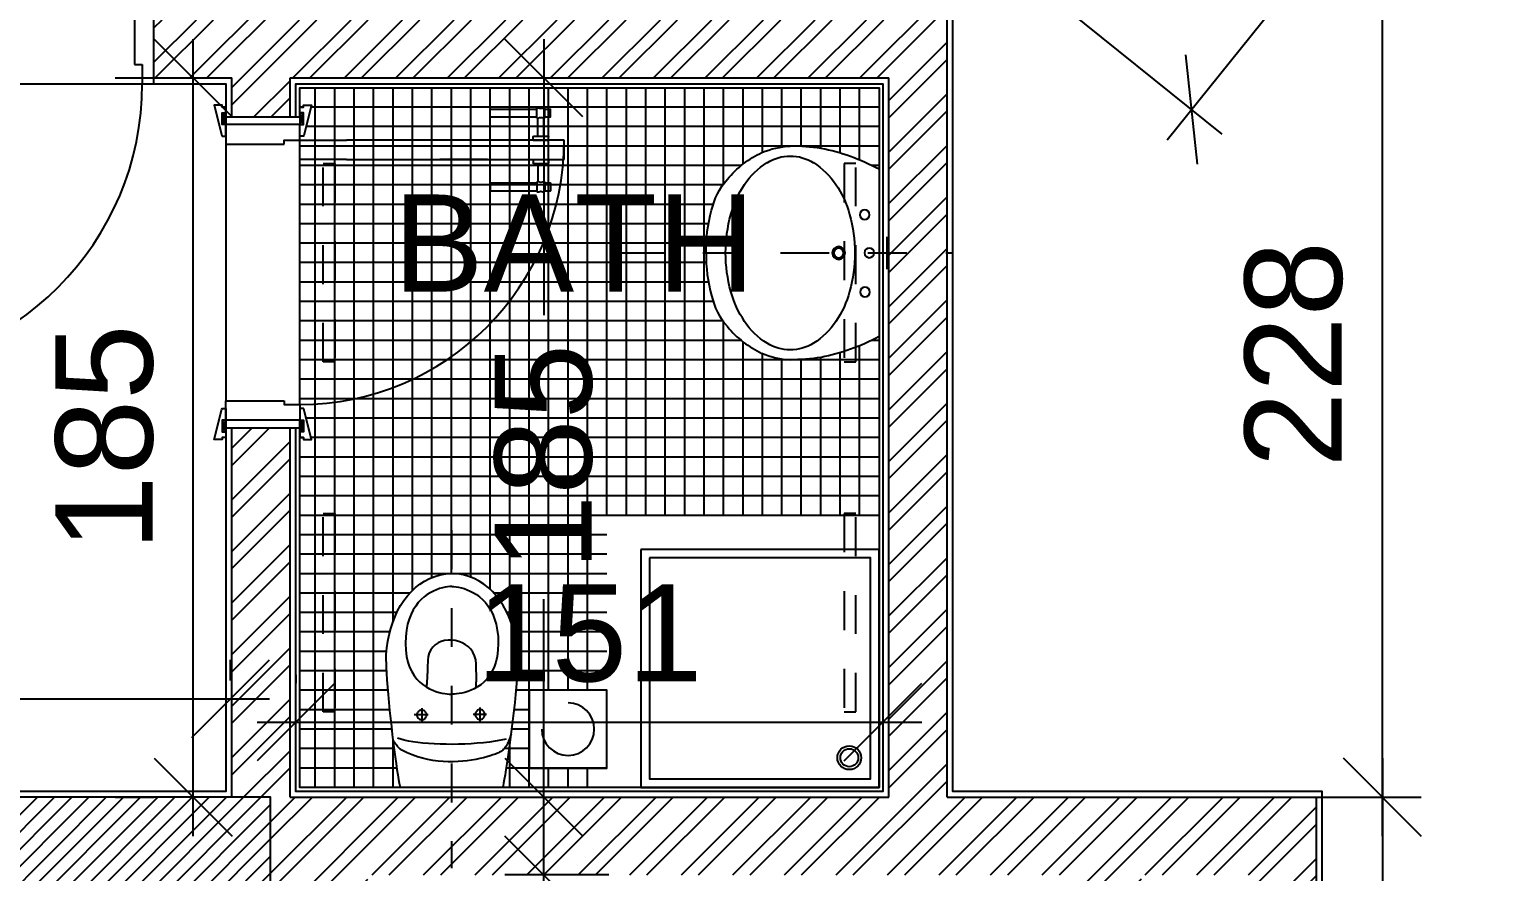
# Model space of a CAD drawing. Extents: x -1.8 to 45.6, y -22.6 to 61.5.
# Drawn here: x 29.598 to 33.379, y 31.549 to 33.715 of the extents above; entities that cross this region are included whole.
import ezdxf
from ezdxf.enums import TextEntityAlignment as Align

# ---------------------------------------------------------------- set-up
doc = ezdxf.new("R2010")
doc.units = 0
doc.header["$MEASUREMENT"] = 0
doc.header["$PDMODE"] = 35
doc.header["$PDSIZE"] = 0.3
for name, pattern in [('CENTER', [2, 1.25, -0.25, 0.25, -0.25]), ('DASHDOTX2', [50.8, 25.4, -12.7, 0, -12.7]), ('HIDDEN2', [0.1875, 0.125, -0.0625])]:
    doc.linetypes.add(name, pattern=pattern)
doc.layers.get('0').update_dxf_attribs({"linetype": 'CONTINUOUS'})
doc.layers.get('DEFPOINTS').update_dxf_attribs({"linetype": 'CONTINUOUS'})
for name, color, linetype in [('A-AXIS-SANITARY', 10, 'DASHDOTX2'), ('a-dim', 3, 'CONTINUOUS'), ('A-DOORS', 1, 'CONTINUOUS'), ('A-FLOR-FCL', 61, 'HIDDEN2'), ('A-FLOR-PFIX', 61, 'CONTINUOUS'), ('A-HATCH-CONC', 8, 'CONTINUOUS'), ('A-HATCH-WALL', 8, 'CONTINUOUS'), ('A-MECHANICAL', 8, 'CONTINUOUS'), ('A-NOMENCLATURE', 3, 'CONTINUOUS'), ('A-PLASTER', 8, 'CONTINUOUS'), ('A-PORTE', 1, 'CONTINUOUS'), ('A-PROJ-TIL-BATH', 8, 'CONTINUOUS'), ('A-SANIT', 95, 'CONTINUOUS'), ('A-SECT-TILE', 12, 'CONTINUOUS'), ('A-TILES', 137, 'CONTINUOUS'), ('A-WALL', 4, 'CONTINUOUS'), ('S-2ND-3RD-4-5-6TH$0$A-STR 2-3-4-5-6', 2, 'CONTINUOUS')]:
    doc.layers.add(name, color=color, linetype=linetype)
doc.styles.add('A100-STEXT', font='arial.ttf', dxfattribs={"height": 0.25})
doc.dimstyles.new('A100-DIM', dxfattribs={"dimtxt": 0.25, "dimasz": 0.2, "dimexe": 0.1, "dimexo": 0.3, "dimgap": 0.1, "dimtad": 1, "dimlfac": 100, "dimrnd": 0.5, "dimdsep": 46, "dimtxsty": 'A100-STEXT', "dimblk1": 'OBLIQUE', "dimblk2": 'OBLIQUE', "dimsah": 1, "dimcen": -0.05, "dimdle": 0.1, "dimclrd": 15, "dimclre": 15, "dimclrt": 256, "dimadec": 0, "dimazin": 0, "dimtfac": 0.28, "dimtix": 1, "dimtmove": 2, "dimatfit": 3, "dimldrblk": 'OBLIQUE', "dimfxl": 1, "dimtolj": 1, "dimarcsym": 0})

# ---------------------------------------------------------------- blocks, each defined once
blk = doc.blocks.new('A$C1B2B5C55')
at = {"layer": 'A-PROJ-TIL-BATH'}
for p, q in [((0, 0), (0, 1.8)), ((0.05, 0), (0.05, 1.8)), ((0.1, 0), (0.1, 1.8)), ((0.15, 0), (0.15, 1.8)), ((0.2, 0.427), (0.2, 1.8)), ((0.25, 0.5069), (0.25, 1.8)), ((0.3, 0.5401), (0.3, 1.8)), ((0.35, 0.5499), (0.35, 1.8)), ((0.4, 0.5411), (0.4, 1.8)), ((0.45, 0.5092), (0.45, 1.8)), ((0.5, 0.4331), (0.5, 1.8)), ((0.55, 0), (0.55, 1.8)), ((0.6, 0.25), (0.6, 1.8)), ((0.65, 0.25), (0.65, 1.8)), ((0.7, 0.25), (0.7, 1.8)), ((0.75, 0.7), (0.75, 1.8)), ((0.8, 0.7), (0.8, 1.8)), ((0.85, 0.7), (0.85, 1.8)), ((0.9, 0.7), (0.9, 1.8)), ((0.95, 0.7), (0.95, 1.8)), ((1, 0.7), (1, 1.8)), ((1.05, 1.55), (1.05, 1.8)), ((1.1, 1.6034), (1.1, 1.8)), ((1.15, 1.6337), (1.15, 1.8)), ((1.2, 1.6478), (1.2, 1.8)), ((1.25, 1.6491), (1.25, 1.8)), ((1.3, 1.6438), (1.3, 1.8)), ((1.35, 1.6317), (1.35, 1.8)), ((1.4, 1.6139), (1.4, 1.8)), ((-0.03, 1.75), (-0.04, 1.75)), ((1.45, 1.75), (-0.0113, 1.75)), ((1.45, 1.7), (-0.0238, 1.7)), ((1.45, 1.65), (-0.04, 1.65)), ((1.0957, 1.6), (-0.04, 1.6)), ((1.45, 1.6), (1.4309, 1.6)), ((1.05, 1.55), (-0.04, 1.55)), ((1.0233, 1.5), (-0.04, 1.5)), ((1.0113, 1.45), (-0.04, 1.45)), ((1.0055, 1.4), (-0.04, 1.4)), ((1.0055, 1.35), (-0.04, 1.35)), ((1.0113, 1.3), (-0.04, 1.3)), ((1.0233, 1.25), (-0.04, 1.25)), ((1.05, 1.2), (-0.04, 1.2)), ((1.05, 0.7), (1.05, 1.2)), ((1.0957, 1.15), (-0.04, 1.15)), ((1.1, 0.7), (1.1, 1.1466)), ((1.4, 0.7), (1.4, 1.1361)), ((1.45, 1.15), (1.4309, 1.15)), ((1.45, 1.1), (-0.04, 1.1)), ((1.15, 0.7), (1.15, 1.1163)), ((1.2, 0.7), (1.2, 1.1022)), ((1.25, 0.7), (1.25, 1.1009)), ((1.3, 0.7), (1.3, 1.1062)), ((1.35, 0.7), (1.35, 1.1183)), ((1.45, 1.05), (-0.04, 1.05)), ((1.45, 1), (-0.04, 1)), ((1.45, 0.95), (-0.0238, 0.95)), ((-0.03, 0.9), (-0.04, 0.9)), ((1.45, 0.9), (-0.0113, 0.9)), ((1.45, 0.85), (-0.04, 0.85)), ((1.45, 0.8), (-0.04, 0.8)), ((1.45, 0.75), (-0.04, 0.75)), ((1.45, 0.7), (-0.04, 0.7)), ((0.75, 0.65), (-0.04, 0.65)), ((0.75, 0.6), (-0.04, 0.6)), ((0.75, 0.55), (-0.04, 0.55)), ((0.2434, 0.5), (-0.04, 0.5)), ((0.75, 0.5), (0.459, 0.5)), ((0.2099, 0.45), (-0.04, 0.45)), ((0.75, 0.45), (0.4925, 0.45)), ((0.1916, 0.4), (-0.04, 0.4)), ((0.75, 0.4), (0.5109, 0.4)), ((0.1831, 0.35), (-0.04, 0.35)), ((0.75, 0.35), (0.5193, 0.35)), ((0.183, 0.3), (-0.04, 0.3)), ((0.75, 0.3), (0.5194, 0.3)), ((0.1863, 0.25), (-0.04, 0.25)), ((0.75, 0.25), (0.5159, 0.25)), ((0.1909, 0.2), (-0.04, 0.2)), ((0.55, 0.2), (0.5109, 0.2)), ((0.1963, 0.15), (-0.04, 0.15)), ((0.2, 0), (0.2, 0.1197)), ((0.5, 0), (0.5, 0.1269)), ((0.55, 0.15), (0.505, 0.15)), ((0.2025, 0.1), (-0.04, 0.1)), ((0.55, 0.1), (0.486, 0.1)), ((0.2094, 0.05), (-0.04, 0.05)), ((0.75, 0.05), (0.491, 0.05)), ((0.6, 0), (0.6, 0.05)), ((0.65, 0), (0.65, 0.05)), ((0.7, 0), (0.7, 0.05))]:
    blk.add_line(p, q, dxfattribs=at)
blk = doc.blocks.new('P80E19D')
at = {"layer": 'A-PORTE'}
for p, q in [((0, -0.19), (0, 0)), ((0, 0), (0.05, 0)), ((0.05, 0), (0.05, -0.14)), ((0.75, 0), (0.75, -0.14)), ((0.8, 0), (0.75, 0)), ((0.8, -0.19), (0.8, 0)), ((0.05, -0.14), (0.03, -0.14)), ((0.03, -0.14), (0.03, -0.19)), ((0.75, -0.14), (0.77, -0.14)), ((0.77, -0.14), (0.77, -0.19)), ((0.03, -0.19), (0, -0.19)), ((0.06, -0.19), (0.02, -0.19)), ((0.03, -0.19), (0.03, -0.93)), ((0.06, -0.93), (0.06, -0.19)), ((0.77, -0.19), (0.8, -0.19))]:
    blk.add_line(p, q, dxfattribs=at)
blk.add_arc((0.03, -0.19), 0.74, 270, 0, dxfattribs=at)
blk = doc.blocks.new('A$C45807027')
at = {"layer": 'A-DOORS'}
for p, q in [((0, 0.009), (-0.009, -0.019)), ((-0.009, 0.009), (0, -0.019)), ((0.19, 0.009), (0.199, -0.019)), ((0.199, 0.009), (0.19, -0.019)), ((0.68, 0.0005), (0.68, 0.0195)), ((0.6805, 0.02), (0.8, 0.02)), ((0.8, -0.003), (0.8, 0.023)), ((0.8, 0.023), (0.805, 0.023)), ((0.815, 0.023), (0.82, 0.023)), ((0.82, -0.003), (0.82, 0.023)), ((0.82, 0.02), (0.8345, 0.02)), ((0.835, 0.0005), (0.835, 0.0195)), ((0.6805, 0), (0.8, 0)), ((0.8, -0.003), (0.8025, -0.003)), ((0.8025, -0.05), (0.8025, -0.003)), ((0.8175, -0.05), (0.8175, -0.003)), ((0.8175, -0.003), (0.82, -0.003)), ((0.82, 0), (0.8345, 0)), ((0.19, -0.11), (0.19, -0.06)), ((0.19, -0.06), (0.31, -0.06)), ((0.75, -0.06), (0.31, -0.06)), ((0.673, -0.06), (0.55, -0.06)), ((0.87, -0.06), (0.75, -0.06)), ((0.79, -0.06), (0.79, -0.052)), ((0.79, -0.06), (0.83, -0.06)), ((0.792, -0.05), (0.828, -0.05)), ((0.83, -0.06), (0.83, -0.052)), ((0.87, -0.11), (0.87, -0.06)), ((0.31, -0.11), (0.19, -0.11)), ((0.31, -0.11), (0.75, -0.11)), ((0.673, -0.11), (0.55, -0.11)), ((0.75, -0.11), (0.87, -0.11)), ((0.79, -0.11), (0.79, -0.118)), ((0.79, -0.11), (0.83, -0.11)), ((0.83, -0.11), (0.83, -0.118)), ((0.792, -0.12), (0.828, -0.12)), ((0.8025, -0.12), (0.8025, -0.167)), ((0.8175, -0.12), (0.8175, -0.167)), ((0.68, -0.1705), (0.68, -0.1895)), ((0.6805, -0.17), (0.8, -0.17)), ((0.8, -0.167), (0.8, -0.193)), ((0.8, -0.167), (0.8025, -0.167)), ((0.8175, -0.167), (0.82, -0.167)), ((0.82, -0.167), (0.82, -0.193)), ((0.82, -0.17), (0.8345, -0.17)), ((0.835, -0.1705), (0.835, -0.1895)), ((0.6805, -0.19), (0.8, -0.19)), ((0.8, -0.193), (0.805, -0.193)), ((0.815, -0.193), (0.82, -0.193)), ((0.82, -0.19), (0.8345, -0.19)), ((0, -0.809), (-0.009, -0.781)), ((-0.009, -0.809), (0, -0.781)), ((0.19, -0.809), (0.199, -0.781)), ((0.199, -0.809), (0.19, -0.781))]:
    blk.add_line(p, q, dxfattribs=at)
at = {"layer": 'A-DOORS', "color": 8}
for p, q in [((0, -0.07), (0, -0.73)), ((0.19, -0.74), (0.19, -0.06))]:
    blk.add_line(p, q, dxfattribs=at)
at = {"layer": 'A-DOORS'}
for points in [[(0, 0.01), (0, 0.025), (-0.01, 0.025), (-0.01, 0.03), (-0.03, 0.03), (-0.0104, -0.0482, 0.381769), (-0.0084, -0.05), (0, -0.05), (0, -0.02), (-0.01, -0.02), (-0.01, 0.01), (0, 0.01)], [(0.19, 0.01), (0.19, 0.025), (0.2, 0.025), (0.2, 0.03), (0.22, 0.03), (0.2004, -0.0482, -0.381769), (0.1984, -0.05), (0.19, -0.05), (0.19, -0.02), (0.2, -0.02), (0.2, 0.01), (0.19, 0.01)], [(0, -0.81), (0, -0.825), (-0.01, -0.825), (-0.01, -0.83), (-0.03, -0.83), (-0.0104, -0.7518, -0.381769), (-0.0084, -0.75), (0, -0.75), (0, -0.78), (-0.01, -0.78), (-0.01, -0.81), (0, -0.81)], [(0.19, -0.81), (0.19, -0.825), (0.2, -0.825), (0.2, -0.83), (0.22, -0.83), (0.2004, -0.7518, 0.381769), (0.1984, -0.75), (0.19, -0.75), (0.19, -0.78), (0.2, -0.78), (0.2, -0.81), (0.19, -0.81)]]:
    blk.add_lwpolyline(points, format="xyb", dxfattribs=at)
for points in [[(0, 0.009), (0, -0.019), (-0.009, -0.019), (-0.009, 0.009)], [(0.19, 0.009), (0.19, -0.019), (0.199, -0.019), (0.199, 0.009)], [(0, -0.809), (0, -0.781), (-0.009, -0.781), (-0.009, -0.809)], [(0.19, -0.809), (0.19, -0.781), (0.199, -0.781), (0.199, -0.809)]]:
    blk.add_lwpolyline(points, close=True, dxfattribs=at)
for points in [[(0, 0), (0.19, 0), (0.19, -0.02), (0, -0.02), (0, 0)], [(0.19, -0.02), (0, -0.02), (0, -0.07), (0.15, -0.07)], [(0.15, -0.07), (0.15, -0.06), (0.19, -0.06), (0.19, -0.02)], [(0.19, -0.78), (0, -0.78), (0, -0.73), (0.15, -0.73)], [(0.15, -0.73), (0.15, -0.74), (0.19, -0.74), (0.19, -0.78)], [(0, -0.8), (0.19, -0.8), (0.19, -0.78), (0, -0.78), (0, -0.8)]]:
    blk.add_lwpolyline(points, dxfattribs=at)
blk.add_arc((0.1897, -0.0597), 0.6803, 270.0254, 359.9746, dxfattribs=at)
at = {"layer": 'A-DOORS', "extrusion": (0, 0, -1)}
for centre, major_axis, start_param, end_param in [((0.6805, 0.0195), (-0.000354, 0.000354), 5.497787, 7.068583), ((0.6805, 0.0005), (0.000354, 0.000354), 2.356194, 3.926991), ((0.81, 0.0306), (-0.00642, 0.00642), 3.344077, 4.509904), ((0.8345, 0.0195), (0.000354, 0.000354), -0.785398, 0.785398), ((0.8345, 0.0005), (-0.000354, 0.000354), 2.356194, 3.926991), ((0.81, -0.021), (-0.0138, 0.0138), 0.390607, 1.180189), ((0.792, -0.052), (-0.00141, 0.00141), 5.497787, 7.068583), ((0.828, -0.052), (0.00141, 0.00141), -0.785398, 0.785398), ((0.792, -0.118), (-0.00141, 0.00141), 3.926991, 5.497787), ((0.828, -0.118), (-0.00141, 0.00141), 2.356194, 3.926991), ((0.6805, -0.1705), (-0.000354, 0.000354), 5.497787, 7.068583), ((0.81, -0.149), (-0.0138, 0.0138), 3.5322, 4.321782), ((0.8345, -0.1705), (0.000354, 0.000354), -0.785398, 0.785398), ((0.6805, -0.1895), (0.000354, 0.000354), 2.356194, 3.926991), ((0.81, -0.2006), (-0.00642, 0.00642), 0.202485, 1.368312), ((0.8345, -0.1895), (0.000354, 0.000354), 0.785398, 2.356194)]:
    blk.add_ellipse(centre, major_axis=major_axis, ratio=1, start_param=start_param, end_param=end_param, dxfattribs=at)
blk = doc.blocks.new('BAC')
at = {"layer": 'A-SANIT'}
for points in [[(-0.7, -0.7), (0, -0.7), (0, 0), (-0.7, 0)], [(-0.675, -0.675), (-0.025, -0.675), (-0.025, -0.025), (-0.675, -0.025)]]:
    blk.add_lwpolyline(points, close=True, dxfattribs=at)
for radius in [0.035, 0.0263]:
    blk.add_circle((-0.0875, -0.0875), radius, dxfattribs=at)
blk = doc.blocks.new('A$C53822070')
for p, q in [((0, -0.0208), (0, 0.0623)), ((-0.2151, 0), (0.2151, 0)), ((0.0415, 0.0208), (-0.0415, 0.0208))]:
    blk.add_line(p, q)
for centre, major_axis, ratio, start_param, end_param in [((0.0235, -0.1413), (0.1682, 0.344), 0.723099, 1.513078, 1.932546), ((-0.05, -0.2181), (0.0143, 0.3454), 0.649977, 1.397156, 1.627734), ((0.1411, -0.2285), (0.0236, 0.1689), 0.782, 4.379189, 4.821349), ((0.0117, -0.2055), (0.2677, 0.0211), 0.927449, -0.919698, -0.479256), ((0.0331, -0.1533), (-0.0987, 0.271), 0.7883, 3.04069, 3.436057), ((0.005, -0.0517), (0.2781, 0.2781), 1, 3.914278, 4.196419)]:
    blk.add_ellipse(centre, major_axis=major_axis, ratio=ratio, start_param=start_param, end_param=end_param)
at = {"extrusion": (0, 0, -1)}
for centre, major_axis, ratio, start_param, end_param in [((-0.0235, -0.1413), (-0.1682, 0.344), 0.723099, 1.513078, 1.932546), ((-0.0984, -0.0369), (-0.00881, 0.00881), 1, 5.497787, 11.780972), ((-0.0002, -0.0251), (0.00881, 0.00881), 1, 3.926991, 10.210176), ((0.1005, -0.0364), (-0.00881, 0.00881), 1, 5.497787, 11.780972), ((0, -0.4349), (-0.2634, 0.2634), 1, 0.51597, 0.785398), ((0, -0.4349), (0.2634, 0.2634), 1, -0.785398, -0.51597), ((-0.0709, -0.269), (0.1343, 0.1343), 1, 4.48294, 4.909784), ((-0.0281, -0.3332), (0.1889, 0.1889), 1, -1.373401, -1.054826), ((0, -0.1038), (0.0117, 0.0117), 1, 3.926991, 10.210176), ((0, -0.1038), (-0.00881, 0.00881), 1, 5.497787, 11.780972), ((0.0281, -0.3332), (-0.1889, 0.1889), 1, 1.054826, 1.373401), ((0.0709, -0.269), (-0.1343, 0.1343), 1, 1.373401, 1.800245), ((0.05, -0.2181), (-0.0143, 0.3454), 0.649977, 1.397156, 1.627734), ((-0.1361, -0.2285), (0.08, 0.08), 1, 3.926991, 4.48294), ((0.1361, -0.2285), (-0.08, 0.08), 1, 1.800245, 2.356194), ((-0.1411, -0.2285), (-0.0236, 0.1689), 0.782, 4.379189, 4.821349), ((-0.1361, -0.2285), (0.08, 0.08), 1, 3.371042, 3.926991), ((0.1361, -0.2285), (0.08, 0.08), 1, 0.785398, 1.341347), ((-0.0117, -0.2055), (-0.2677, 0.0211), 0.927449, -0.919698, -0.479256), ((-0.0709, -0.188), (0.1343, 0.1343), 1, 2.944197, 3.371042), ((0.0709, -0.188), (0.1343, 0.1343), 1, 1.341347, 1.768192), ((-0.0281, -0.1237), (-0.1889, 0.1889), 1, 4.196419, 4.514993), ((0.0281, -0.1237), (0.1889, 0.1889), 1, 1.768192, 2.086766), ((-0.0331, -0.1533), (0.0987, 0.271), 0.7883, 3.04069, 3.436057), ((0, -0.0221), (-0.2634, 0.2634), 1, 3.926991, 4.196419), ((0, -0.0221), (-0.2634, 0.2634), 1, 3.657563, 3.926991), ((-0.005, -0.0517), (-0.2781, 0.2781), 1, 3.914278, 4.196419)]:
    blk.add_ellipse(centre, major_axis=major_axis, ratio=ratio, start_param=start_param, end_param=end_param, dxfattribs=at)
at = {"layer": 'A-AXIS-SANITARY', "linetype": 'CENTER', "ltscale": 0.1}
blk.add_line((0, -0.6786), (0, 0.1908), dxfattribs=at)
blk = doc.blocks.new('A$C7FB65830')
at = {"color": 0}
for p, q in [((-355.8, 38.7), (-371.6, 35.5)), ((-339.7, 41), (-355.8, 38.7)), ((-323.3, 42.4), (-339.7, 41)), ((-306.8, 42.9), (-323.3, 42.4)), ((-305.8, 42.4), (-292.6, 42.1)), ((-292.6, 42.1), (-277.8, 41.5)), ((-277.8, 41.5), (-261.5, 40.5)), ((-261.5, 40.5), (-244, 39.2)), ((-244, 39.2), (-225.6, 37.5)), ((-225.6, 37.5), (-206.4, 35.6)), ((-443.2, 7.2), (-455.5, -0.9)), ((-430.1, 14.4), (-443.2, 7.2)), ((-416.3, 20.9), (-430.1, 14.4)), ((-401.9, 26.6), (-416.3, 20.9)), ((-387, 31.5), (-401.9, 26.6)), ((-371.6, 35.5), (-387, 31.5)), ((-206.4, 35.6), (-186.8, 33.5)), ((-186.8, 33.5), (-167, 31.3)), ((-167, 31.3), (-147.2, 28.9)), ((-147.2, 28.9), (-127.6, 26.4)), ((-128.9, 27), (-124.9, 25.6)), ((-127.6, 26.4), (-108.5, 23.9)), ((-124.9, 25.6), (-121.2, 24.2)), ((-121.2, 24.2), (-117.7, 22.9)), ((-117.7, 22.9), (-114.3, 21.7)), ((-116.6, 14.7), (-113.9, 1.7)), ((-114.3, 21.7), (-111.2, 20.4)), ((-113.9, 1.7), (-111.5, -12.1)), ((-111.2, 20.4), (-108.3, 19.2)), ((-108.5, 23.9), (-90.2, 21.4)), ((-108.3, 19.2), (-105.5, 18)), ((-105.5, 18), (-102.8, 16.7)), ((-102.8, 16.7), (-100.3, 15.3)), ((-100.3, 15.3), (-98, 13.8)), ((-98, 13.8), (-95.8, 12.2)), ((-95.8, 12.2), (-93.7, 10.5)), ((-93.7, 10.5), (-91.7, 8.5)), ((-91.7, 8.5), (-89.8, 6.4)), ((-90.2, 21.4), (-72.8, 18.9)), ((-89.8, 6.4), (-88, 4.1)), ((-88, 4.1), (-86.2, 1.5)), ((-86.2, 1.5), (-84.5, -1.4)), ((-72.8, 18.9), (-56.6, 16.5)), ((-56.6, 16.5), (-41.9, 14.2)), ((-41.9, 14.2), (-28.9, 12)), ((-28.9, 12), (-17.8, 10.1)), ((-17.8, 10.1), (-8.8, 8.4)), ((-8.8, 8.4), (-2.3, 7)), ((-2.3, 7), (1.5, 5.9)), ((1.9, 5.9), (1.9, -244.6)), ((-487.3, -29.3), (-495.9, -40.1)), ((-477.7, -19.1), (-487.3, -29.3)), ((-467, -9.6), (-477.7, -19.1)), ((-455.5, -0.9), (-467, -9.6)), ((-450.6, -36.1), (-442.2, -29.6)), ((-442.2, -29.6), (-432.7, -23.6)), ((-432.7, -23.6), (-422.2, -18.3)), ((-422.2, -18.3), (-410.4, -13.6)), ((-410.4, -13.6), (-397.5, -9.9)), ((-397.5, -9.9), (-383.3, -7.1)), ((-383.3, -7.1), (-367.7, -5.3)), ((-367.7, -5.3), (-350.8, -4.7)), ((-350.8, -4.7), (-334, -5.4)), ((-334, -5.4), (-318.7, -7.4)), ((-318.7, -7.4), (-305, -10.6)), ((-305, -10.6), (-292.7, -14.9)), ((-292.7, -14.9), (-281.7, -20.1)), ((-281.7, -20.1), (-272, -26.1)), ((-272, -26.1), (-263.5, -32.8)), ((-263.5, -32.8), (-256.1, -40)), ((-176.5, -33.5), (-176.5, -66.3)), ((-111.5, -12.1), (-109.4, -26.3)), ((-109.4, -26.3), (-107.7, -41)), ((-84.5, -1.4), (-82.9, -4.5)), ((-82.9, -4.5), (-81.3, -8)), ((-81.3, -8), (-79.8, -11.8)), ((-79.8, -11.8), (-77.6, -18)), ((-77.6, -18), (-75.3, -24.9)), ((-75.3, -24.9), (-73.1, -32.6)), ((-73.1, -32.6), (-70.9, -41)), ((-509.7, -63.7), (-514.7, -76.4)), ((-503.4, -51.6), (-509.7, -63.7)), ((-495.9, -40.1), (-503.4, -51.6)), ((-478.8, -73.1), (-474.8, -65.4)), ((-474.8, -65.4), (-470.1, -57.8)), ((-470.1, -57.8), (-464.5, -50.3)), ((-464.5, -50.3), (-458, -43.1)), ((-458, -43.1), (-450.6, -36.1)), ((-336.4, -71.9), (-342.8, -78.2)), ((-329, -66.7), (-336.4, -71.9)), ((-320.4, -62.6), (-329, -66.7)), ((-310.9, -59.9), (-320.4, -62.6)), ((-300.2, -58.6), (-310.9, -59.9)), ((-297.8, -58.6), (-300.2, -58.6)), ((-295.1, -58.5), (-297.8, -58.6)), ((-292, -58.5), (-295.1, -58.5)), ((-288.7, -58.4), (-292, -58.5)), ((-285.1, -58.4), (-288.7, -58.4)), ((-281.4, -58.4), (-285.1, -58.4)), ((-277.6, -58.3), (-281.4, -58.4)), ((-273.7, -58.3), (-277.6, -58.3)), ((-269.8, -58.3), (-273.7, -58.3)), ((-266, -58.3), (-269.8, -58.3)), ((-262.3, -58.3), (-266, -58.3)), ((-258.7, -58.3), (-262.3, -58.3)), ((-255.3, -58.4), (-258.7, -58.3)), ((-256.1, -40), (-249.7, -47.6)), ((-252.3, -58.4), (-255.3, -58.4)), ((-249.5, -58.4), (-252.3, -58.4)), ((-249.7, -47.6), (-244.3, -55.4)), ((-247.1, -58.4), (-249.5, -58.4)), ((-245.2, -58.4), (-247.1, -58.4)), ((-243.7, -58.4), (-245.2, -58.4)), ((-244.3, -55.4), (-239.8, -63.4)), ((-242.8, -58.4), (-243.7, -58.4)), ((-242.5, -58.4), (-242.8, -58.4)), ((-239.8, -63.4), (-236.1, -71.4)), ((-236.1, -71.4), (-233.1, -79.2)), ((-193.8, -49.6), (-159.9, -49.6)), ((-188.5, -47.2), (-188.7, -49.2)), ((-188.7, -49.2), (-188.5, -51.3)), ((-188, -45.2), (-188.5, -47.2)), ((-188.5, -51.3), (-188, -53.3)), ((-187.1, -43.3), (-188, -45.2)), ((-188, -53.3), (-187.1, -55.2)), ((-185.9, -41.6), (-187.1, -43.3)), ((-187.1, -55.2), (-185.9, -56.9)), ((-184.4, -40.1), (-185.9, -41.6)), ((-185.9, -56.9), (-184.4, -58.3)), ((-182.7, -38.9), (-184.4, -40.1)), ((-184.4, -58.3), (-182.7, -59.5)), ((-180.9, -38.1), (-182.7, -38.9)), ((-182.7, -59.5), (-180.9, -60.4)), ((-178.8, -37.5), (-180.9, -38.1)), ((-180.9, -60.4), (-178.8, -60.9)), ((-176.8, -37.3), (-178.8, -37.5)), ((-178.8, -60.9), (-176.8, -61.1)), ((-174.7, -37.5), (-176.8, -37.3)), ((-176.8, -61.1), (-174.7, -60.9)), ((-172.7, -38.1), (-174.7, -37.5)), ((-174.7, -60.9), (-172.7, -60.4)), ((-170.8, -38.9), (-172.7, -38.1)), ((-172.7, -60.4), (-170.8, -59.5)), ((-169.1, -40.1), (-170.8, -38.9)), ((-170.8, -59.5), (-169.1, -58.3)), ((-167.7, -41.6), (-169.1, -40.1)), ((-169.1, -58.3), (-167.7, -56.9)), ((-166.5, -43.3), (-167.7, -41.6)), ((-167.7, -56.9), (-166.5, -55.2)), ((-165.6, -45.2), (-166.5, -43.3)), ((-166.5, -55.2), (-165.6, -53.3)), ((-165.1, -47.2), (-165.6, -45.2)), ((-165.6, -53.3), (-165.1, -51.3)), ((-164.9, -49.2), (-165.1, -47.2)), ((-165.1, -51.3), (-164.9, -49.2)), ((-164.9, -49.2), (-164.9, -49.2)), ((-164.9, -49.2), (-164.9, -49.2)), ((-107.7, -41), (-106.3, -56)), ((-106.3, -56), (-105.2, -71.2)), ((-105.2, -71.2), (-104.4, -86.6)), ((-70.9, -41), (-68.8, -50)), ((-68.8, -50), (-66.9, -59.7)), ((-66.9, -59.7), (-65.1, -69.9)), ((-65.1, -69.9), (-63.7, -80.5)), ((-520.6, -103.5), (-521.4, -118)), ((-518.3, -89.7), (-520.6, -103.5)), ((-514.7, -76.4), (-518.3, -89.7)), ((-489.7, -113.4), (-489.2, -107.8)), ((-489.2, -107.8), (-488.2, -101.7)), ((-488.2, -101.7), (-486.7, -95)), ((-486.7, -95), (-484.7, -88)), ((-484.7, -88), (-482.1, -80.6)), ((-482.1, -80.6), (-478.8, -73.1)), ((-355.5, -101.3), (-357.6, -109.9)), ((-352.4, -93), (-355.5, -101.3)), ((-348.1, -85.3), (-352.4, -93)), ((-342.8, -78.2), (-348.1, -85.3)), ((-233.1, -79.2), (-230.8, -86.8)), ((-230.8, -86.8), (-229, -94)), ((-229, -94), (-227.7, -100.6)), ((-227.7, -100.6), (-226.9, -106.6)), ((-226.9, -106.6), (-226.4, -111.8)), ((-104.4, -86.6), (-103.9, -102)), ((-103.9, -102), (-103.7, -117.3)), ((-63.7, -80.5), (-62.5, -91.6)), ((-62.5, -91.6), (-61.7, -103.1)), ((-61.7, -103.1), (-61.2, -115)), ((-520.6, -132.9), (-521.4, -118.5)), ((-518.3, -146.7), (-520.6, -132.9)), ((-489.9, -118.2), (-489.7, -113.4)), ((-489.9, -118.2), (-489.7, -123.1)), ((-489.7, -123.1), (-489.2, -128.6)), ((-489.2, -128.6), (-488.2, -134.8)), ((-488.2, -134.8), (-486.7, -141.4)), ((-486.7, -141.4), (-484.7, -148.5)), ((-357.6, -109.9), (-358.6, -118.6)), ((-358.6, -118.6), (-358.5, -127.3)), ((-358.5, -127.3), (-357.4, -135.9)), ((-357.4, -135.9), (-355.1, -144.1)), ((-230.8, -149.6), (-229, -142.4)), ((-229, -142.4), (-227.7, -135.8)), ((-227.7, -135.8), (-226.9, -129.8)), ((-226.9, -129.8), (-226.4, -124.6)), ((-226.4, -111.8), (-226.1, -116.1)), ((-226.4, -124.6), (-226.1, -120.4)), ((-226.1, -116.1), (-226, -119.2)), ((-226.1, -120.4), (-226, -117.2)), ((-103.8, -132.4), (-104.2, -147.2)), ((-103.7, -117.3), (-103.8, -132.4)), ((-61.7, -139.4), (-62.7, -151.9)), ((-61.2, -127.1), (-61.7, -139.4)), ((-61.2, -115), (-61.2, -127.1)), ((-514.7, -160), (-518.3, -146.7)), ((-509.7, -172.8), (-514.7, -160)), ((-503.4, -184.9), (-509.7, -172.8)), ((-484.7, -148.5), (-482.1, -155.8)), ((-482.1, -155.8), (-478.8, -163.4)), ((-478.8, -163.4), (-474.8, -171)), ((-474.8, -171), (-470.1, -178.6)), ((-470.1, -178.6), (-464.5, -186.1)), ((-355.1, -144.1), (-351.8, -151.7)), ((-351.8, -151.7), (-347.4, -158.7)), ((-347.4, -158.7), (-341.8, -164.8)), ((-341.8, -164.8), (-335.2, -169.9)), ((-335.2, -169.9), (-327.6, -173.8)), ((-327.6, -173.8), (-318.8, -176.3)), ((-318.8, -176.3), (-308.9, -177.3)), ((-308.9, -177.3), (-303.4, -177.4)), ((-303.4, -177.4), (-298, -177.5)), ((-298, -177.5), (-292.9, -177.6)), ((-292.9, -177.6), (-287.9, -177.8)), ((-287.9, -177.8), (-283.1, -178)), ((-283.1, -178), (-278.6, -178.2)), ((-278.6, -178.2), (-274.3, -178.4)), ((-274.3, -178.4), (-270.3, -178.6)), ((-270.3, -178.6), (-266.5, -178.8)), ((-266.5, -178.8), (-262.9, -179)), ((-262.9, -179), (-259.7, -179.2)), ((-259.7, -179.2), (-256.7, -179.4)), ((-256.7, -179.4), (-254.1, -179.6)), ((-254.1, -179.6), (-251.7, -179.8)), ((-251.7, -179.8), (-249.7, -179.9)), ((-244.3, -181), (-239.8, -173)), ((-239.8, -173), (-236.1, -165)), ((-236.1, -165), (-233.1, -157.2)), ((-233.1, -157.2), (-230.8, -149.6)), ((-176.1, -176.2), (-176.1, -210.1)), ((-105.7, -175.7), (-106.9, -189)), ((-104.8, -161.7), (-105.7, -175.7)), ((-104.2, -147.2), (-104.8, -161.7)), ((-66.6, -177.2), (-69.5, -189.9)), ((-64.3, -164.5), (-66.6, -177.2)), ((-62.7, -151.9), (-64.3, -164.5)), ((-495.9, -196.3), (-503.4, -184.9)), ((-487.3, -207.2), (-495.9, -196.3)), ((-477.7, -217.3), (-487.3, -207.2)), ((-464.5, -186.1), (-458, -193.4)), ((-458, -193.4), (-450.6, -200.3)), ((-450.6, -200.3), (-442.2, -206.8)), ((-442.2, -206.8), (-432.7, -212.8)), ((-432.7, -212.8), (-422.2, -218.2)), ((-281.7, -216.3), (-272, -210.3)), ((-272, -210.3), (-263.5, -203.6)), ((-263.5, -203.6), (-256.1, -196.4)), ((-256.1, -196.4), (-249.7, -188.8)), ((-249.7, -179.9), (-248, -180.1)), ((-249.7, -188.8), (-244.3, -181)), ((-248, -180.1), (-246.7, -180.2)), ((-246.7, -180.2), (-245.7, -180.3)), ((-245.7, -180.3), (-245.2, -180.3)), ((-245.2, -180.3), (-245, -180.3)), ((-192.4, -191.7), (-158.5, -191.7)), ((-187.5, -189.8), (-187.7, -191.9)), ((-187.7, -191.9), (-187.5, -194)), ((-186.9, -187.8), (-187.5, -189.8)), ((-187.5, -194), (-186.9, -196)), ((-186.1, -186), (-186.9, -187.8)), ((-186.9, -196), (-186.1, -197.8)), ((-184.9, -184.3), (-186.1, -186)), ((-186.1, -197.8), (-184.9, -199.5)), ((-183.4, -182.8), (-184.9, -184.3)), ((-184.9, -199.5), (-183.4, -201)), ((-181.7, -181.6), (-183.4, -182.8)), ((-183.4, -201), (-181.7, -202.2)), ((-179.8, -180.7), (-181.7, -181.6)), ((-181.7, -202.2), (-179.8, -203.1)), ((-177.8, -180.2), (-179.8, -180.7)), ((-179.8, -203.1), (-177.8, -203.6)), ((-175.8, -180), (-177.8, -180.2)), ((-177.8, -203.6), (-175.8, -203.8)), ((-173.7, -180.2), (-175.8, -180)), ((-175.8, -203.8), (-173.7, -203.6)), ((-171.7, -180.7), (-173.7, -180.2)), ((-173.7, -203.6), (-171.7, -203.1)), ((-169.8, -181.6), (-171.7, -180.7)), ((-171.7, -203.1), (-169.8, -202.2)), ((-168.1, -182.8), (-169.8, -181.6)), ((-169.8, -202.2), (-168.1, -201)), ((-166.7, -184.3), (-168.1, -182.8)), ((-168.1, -201), (-166.7, -199.5)), ((-165.5, -186), (-166.7, -184.3)), ((-166.7, -199.5), (-165.5, -197.8)), ((-164.6, -187.8), (-165.5, -186)), ((-165.5, -197.8), (-164.6, -196)), ((-164.1, -189.8), (-164.6, -187.8)), ((-164.6, -196), (-164.1, -194)), ((-163.9, -191.9), (-164.1, -189.8)), ((-164.1, -194), (-163.9, -191.9)), ((-163.9, -191.9), (-163.9, -191.9)), ((-163.9, -191.9), (-163.9, -191.9)), ((-109.9, -213.6), (-111.8, -224.6)), ((-108.3, -201.7), (-109.9, -213.6)), ((-106.9, -189), (-108.3, -201.7)), ((-77.6, -215.2), (-82.9, -227.7)), ((-73.2, -202.6), (-77.6, -215.2)), ((-69.5, -189.9), (-73.2, -202.6)), ((-467, -226.8), (-477.7, -217.3)), ((-455.5, -235.6), (-467, -226.8)), ((-443.2, -243.6), (-455.5, -235.6)), ((-430.1, -250.9), (-443.2, -243.6)), ((-416.3, -257.3), (-430.1, -250.9)), ((-422.2, -218.2), (-410.4, -222.8)), ((-410.4, -222.8), (-397.5, -226.5)), ((-397.5, -226.5), (-383.3, -229.4)), ((-383.3, -229.4), (-367.7, -231.1)), ((-367.7, -231.1), (-350.8, -231.7)), ((-350.8, -231.7), (-334, -231)), ((-334, -231), (-318.7, -229)), ((-318.7, -229), (-305, -225.8)), ((-305, -225.8), (-292.7, -221.5)), ((-292.7, -221.5), (-281.7, -216.3)), ((-116.1, -243.5), (-118.6, -251.2)), ((-113.8, -234.6), (-116.1, -243.5)), ((-111.8, -224.6), (-113.8, -234.6)), ((-98.8, -251.3), (-100.8, -253.1)), ((-96.9, -249.6), (-98.8, -251.3)), ((-95.1, -247.8), (-96.9, -249.6)), ((-93.6, -246.1), (-95.1, -247.8)), ((-92.2, -244.4), (-93.6, -246.1)), ((-90.9, -242.7), (-92.2, -244.4)), ((-89.7, -241), (-90.9, -242.7)), ((-88.7, -239.3), (-89.7, -241)), ((-87.7, -237.7), (-88.7, -239.3)), ((-86.8, -236), (-87.7, -237.7)), ((-86, -234.3), (-86.8, -236)), ((-85.1, -232.7), (-86, -234.3)), ((-84.4, -231), (-85.1, -232.7)), ((-83.6, -229.3), (-84.4, -231)), ((-82.9, -227.7), (-83.6, -229.3)), ((-41.9, -252.5), (-28.9, -250.5)), ((-28.9, -250.5), (-17.8, -248.7)), ((-17.8, -248.7), (-8.8, -247.1)), ((-8.8, -247.1), (-2.3, -245.7)), ((-2.3, -245.7), (1.5, -244.6)), ((-401.9, -263), (-416.3, -257.3)), ((-387, -267.9), (-401.9, -263)), ((-371.6, -272), (-387, -267.9)), ((-355.8, -275.1), (-371.6, -272)), ((-339.7, -277.4), (-355.8, -275.1)), ((-323.3, -278.8), (-339.7, -277.4)), ((-306.8, -279.3), (-323.3, -278.8)), ((-305.8, -278.8), (-292.6, -278.6)), ((-292.6, -278.6), (-277.8, -278)), ((-277.8, -278), (-261.5, -277.1)), ((-261.5, -277.1), (-244, -275.8)), ((-244, -275.8), (-225.6, -274.3)), ((-225.6, -274.3), (-206.4, -272.6)), ((-206.4, -272.6), (-186.8, -270.6)), ((-186.8, -270.6), (-167, -268.5)), ((-167, -268.5), (-147.2, -266.3)), ((-147.2, -266.3), (-127.6, -264)), ((-127.6, -264), (-108.5, -261.6)), ((-111.3, -260.2), (-114.6, -262)), ((-108.3, -258.4), (-111.3, -260.2)), ((-108.5, -261.6), (-90.2, -259.3)), ((-105.6, -256.6), (-108.3, -258.4)), ((-103.1, -254.8), (-105.6, -256.6)), ((-100.8, -253.1), (-103.1, -254.8)), ((-90.2, -259.3), (-72.8, -257)), ((-72.8, -257), (-56.6, -254.7)), ((-56.6, -254.7), (-41.9, -252.5))]:
    blk.add_line(p, q, dxfattribs=at)
at = {"layer": 'A-AXIS-SANITARY', "linetype": 'CENTER', "ltscale": 0.1}
blk.add_line((-627.6, -119.4), (199.5, -119.4), dxfattribs=at)
blk = doc.blocks.new('A$C767F1EFC')
blk.add_lwpolyline([(-0.2, -0.2), (0, -0.2), (0, 0), (-0.2, 0)], close=True)
blk.add_arc((-0.1, -0.1), 0.0676, 180, 90)
blk = doc.blocks.new('_OBLIQUE')
at = {"color": 0, "linetype": 'ByBlock'}
blk.add_line((-0.5, -0.5), (0.5, 0.5), dxfattribs=at)
blk = doc.blocks.new('*D163')
at = {"layer": 'a-dim', "color": 15, "lineweight": -2}
for p, q in [((30.9211, 29.29), (30.9211, 31.64)), ((31.0884, 31.54), (30.8211, 31.54)), ((30.6259, 29.39), (30.8211, 29.39))]:
    blk.add_line(p, q, dxfattribs=at)
at = {"layer": 'DEFPOINTS', "color": 0}
for p in [(30.9211, 31.54), (31.3884, 31.54), (30.9259, 29.39)]:
    blk.add_point(p, dxfattribs=at)
at = {"layer": 'a-dim', "color": 15, "lineweight": -2, "xscale": 0.2, "yscale": 0.2, "zscale": 0.2}
for p, rotation in [((30.9211, 31.54), 90), ((30.9211, 29.39), 270)]:
    blk.add_blockref('_OBLIQUE', p, dxfattribs=dict(at, rotation=rotation))
at = {"layer": 'a-dim', "insert": (30.6934, 30.465), "char_height": 0.25, "attachment_point": 5, "rotation": 90, "style": 'A100-STEXT'}
blk.add_mtext('\\A1;215', dxfattribs=at)
blk = doc.blocks.new('*D164')
at = {"layer": 'a-dim', "color": 15, "lineweight": -2}
for p, q in [((30.9211, 33.69), (30.9211, 32.9803)), ((30.7384, 33.59), (30.8211, 33.59)), ((30.9211, 31.64), (30.9211, 32.2497)), ((30.7384, 31.74), (30.8211, 31.74))]:
    blk.add_line(p, q, dxfattribs=at)
at = {"layer": 'DEFPOINTS', "color": 0}
for p in [(30.9211, 33.59), (31.0384, 33.59), (31.0384, 31.74)]:
    blk.add_point(p, dxfattribs=at)
at = {"layer": 'a-dim', "color": 15, "lineweight": -2, "xscale": 0.2, "yscale": 0.2, "zscale": 0.2}
for p, rotation in [((30.9211, 33.59), 90), ((30.9211, 31.74), 270)]:
    blk.add_blockref('_OBLIQUE', p, dxfattribs=dict(at, rotation=rotation))
at = {"layer": 'a-dim', "insert": (30.9211, 32.615), "char_height": 0.25, "attachment_point": 5, "rotation": 90, "style": 'A100-STEXT'}
blk.add_mtext('\\A1;185', dxfattribs=at)
blk = doc.blocks.new('*D166')
at = {"layer": 'a-dim', "color": 15, "lineweight": -2}
for p, q in [((33.0779, 31.84), (33.0779, 30.192)), ((32.7334, 31.74), (33.1779, 31.74)), ((33.0779, 27.79), (33.0779, 29.438)), ((33.2084, 27.89), (33.1779, 27.89))]:
    blk.add_line(p, q, dxfattribs=at)
at = {"layer": 'DEFPOINTS', "color": 0}
for p in [(32.4334, 31.74), (33.0779, 31.74), (32.9084, 27.89)]:
    blk.add_point(p, dxfattribs=at)
at = {"layer": 'a-dim', "color": 15, "lineweight": -2, "xscale": 0.2, "yscale": 0.2, "zscale": 0.2}
for p, rotation in [((33.0779, 31.74), 90), ((33.0779, 27.89), 270)]:
    blk.add_blockref('_OBLIQUE', p, dxfattribs=dict(at, rotation=rotation))
at = {"layer": 'a-dim', "insert": (33.0779, 29.815), "char_height": 0.25, "attachment_point": 5, "rotation": 90, "style": 'A100-STEXT'}
blk.add_mtext('\\A1;385', dxfattribs=at)
blk = doc.blocks.new('*D171')
at = {"layer": 'a-dim', "color": 15, "lineweight": -2}
for p, q in [((33.0779, 31.64), (33.0779, 34.1191)), ((32.2584, 34.0191), (33.1779, 34.0191)), ((32.2584, 31.74), (33.1779, 31.74))]:
    blk.add_line(p, q, dxfattribs=at)
at = {"layer": 'DEFPOINTS', "color": 0}
for p in [(31.9584, 34.0191), (33.0779, 34.0191), (31.9584, 31.74)]:
    blk.add_point(p, dxfattribs=at)
at = {"layer": 'a-dim', "color": 15, "lineweight": -2, "xscale": 0.2, "yscale": 0.2, "zscale": 0.2}
for p, rotation in [((33.0779, 34.0191), 90), ((33.0779, 31.74), 270)]:
    blk.add_blockref('_OBLIQUE', p, dxfattribs=dict(at, rotation=rotation))
at = {"layer": 'a-dim', "insert": (32.8503, 32.8795), "char_height": 0.25, "attachment_point": 5, "rotation": 90, "style": 'A100-STEXT'}
blk.add_mtext('\\A1;228', dxfattribs=at)
blk = doc.blocks.new('*D172')
at = {"layer": 'a-dim', "color": 15, "lineweight": -2}
for p, q in [((33.7013, 35.6837), (34.1645, 35.3112)), ((32.5239, 33.4307), (34.1493, 35.4518)), ((32.1921, 33.8258), (32.6645, 33.4459))]:
    blk.add_line(p, q, dxfattribs=at)
at = {"layer": 'DEFPOINTS', "color": 0}
for p in [(33.4675, 35.8717), (34.0866, 35.3738), (31.9584, 34.0138)]:
    blk.add_point(p, dxfattribs=at)
at = {"layer": 'a-dim', "color": 15, "lineweight": -2, "xscale": 0.2, "yscale": 0.2, "zscale": 0.2}
for p, rotation in [((34.0866, 35.3738), 51.19370936876746), ((32.5866, 33.5086), 231.1937093687675)]:
    blk.add_blockref('_OBLIQUE', p, dxfattribs=dict(at, rotation=rotation))
at = {"layer": 'a-dim', "insert": (33.1591, 34.5839), "char_height": 0.25, "attachment_point": 5, "rotation": 51.1937, "style": 'A100-STEXT'}
blk.add_mtext('\\A1;239.5', dxfattribs=at)
blk = doc.blocks.new('*D175')
at = {"layer": 'a-dim', "color": 15, "lineweight": -2}
for p, q in [((30.0192, 31.64), (30.0192, 33.69)), ((29.8184, 33.59), (29.9192, 33.59)), ((29.8184, 31.74), (29.9192, 31.74))]:
    blk.add_line(p, q, dxfattribs=at)
at = {"layer": 'DEFPOINTS', "color": 0}
for p in [(30.0192, 33.59), (30.1184, 33.59), (30.1184, 31.74)]:
    blk.add_point(p, dxfattribs=at)
at = {"layer": 'a-dim', "color": 15, "lineweight": -2, "xscale": 0.2, "yscale": 0.2, "zscale": 0.2}
for p, rotation in [((30.0192, 33.59), 90), ((30.0192, 31.74), 270)]:
    blk.add_blockref('_OBLIQUE', p, dxfattribs=dict(at, rotation=rotation))
at = {"layer": 'a-dim', "insert": (29.7916, 32.665), "char_height": 0.25, "attachment_point": 5, "rotation": 90, "style": 'A100-STEXT'}
blk.add_mtext('\\A1;185', dxfattribs=at)
blk = doc.blocks.new('*D184')
at = {"layer": 'a-dim', "color": 15, "lineweight": -2}
for p, q in [((32.7463, 34.9989), (33.1556, 35.5079)), ((33.015, 35.4926), (36.5222, 32.6721)), ((36.6304, 32.9661), (36.3816, 32.6568))]:
    blk.add_line(p, q, dxfattribs=at)
at = {"layer": 'DEFPOINTS', "color": 0}
for p in [(32.5583, 34.7651), (36.8184, 33.1999), (36.4443, 32.7348)]:
    blk.add_point(p, dxfattribs=at)
at = {"layer": 'a-dim', "color": 15, "lineweight": -2, "xscale": 0.2, "yscale": 0.2, "zscale": 0.2}
for p, rotation in [((33.093, 35.4299), 141.1937093687687), ((36.4443, 32.7348), 321.1937093687687)]:
    blk.add_blockref('_OBLIQUE', p, dxfattribs=dict(at, rotation=rotation))
at = {"layer": 'a-dim', "insert": (34.9113, 34.2598), "char_height": 0.25, "attachment_point": 5, "rotation": 321.1937, "style": 'A100-STEXT'}
blk.add_mtext('\\A1;430', dxfattribs=at)
blk = doc.blocks.new('*D257')
at = {"layer": 'a-dim', "color": 15, "lineweight": -2}
for p, q in [((27.4839, 32.04), (27.4839, 32.0933)), ((30.1155, 32.04), (30.1155, 32.0933)), ((27.3839, 31.9933), (30.2155, 31.9933))]:
    blk.add_line(p, q, dxfattribs=at)
at = {"layer": 'DEFPOINTS', "color": 0}
for p in [(30.1155, 31.9933), (27.4839, 31.74), (30.1155, 31.74)]:
    blk.add_point(p, dxfattribs=at)
at = {"layer": 'a-dim', "color": 15, "lineweight": -2, "xscale": 0.2, "yscale": 0.2, "zscale": 0.2, "rotation": 180}
blk.add_blockref('_OBLIQUE', (27.4839, 31.9933), dxfattribs=at)
at = {"layer": 'a-dim', "color": 15, "lineweight": -2, "xscale": 0.2, "yscale": 0.2, "zscale": 0.2}
blk.add_blockref('_OBLIQUE', (30.1155, 31.9933), dxfattribs=at)
at = {"layer": 'a-dim', "insert": (28.7997, 32.221), "char_height": 0.25, "attachment_point": 5, "style": 'A100-STEXT'}
blk.add_mtext('\\A1;263', dxfattribs=at)
blk = doc.blocks.new('*D274')
at = {"layer": 'a-dim', "color": 15, "lineweight": -2}
for p, q in [((30.2834, 32.055), (30.2834, 32.0334)), ((31.7934, 32.055), (31.7934, 32.0334)), ((30.1834, 31.9334), (31.8934, 31.9334))]:
    blk.add_line(p, q, dxfattribs=at)
at = {"layer": 'DEFPOINTS', "color": 0}
for p in [(31.7934, 31.9334), (30.2834, 31.755), (31.7934, 31.755)]:
    blk.add_point(p, dxfattribs=at)
at = {"layer": 'a-dim', "color": 15, "lineweight": -2, "xscale": 0.2, "yscale": 0.2, "zscale": 0.2, "rotation": 180}
blk.add_blockref('_OBLIQUE', (30.2834, 31.9334), dxfattribs=at)
at = {"layer": 'a-dim', "color": 15, "lineweight": -2, "xscale": 0.2, "yscale": 0.2, "zscale": 0.2}
blk.add_blockref('_OBLIQUE', (31.7934, 31.9334), dxfattribs=at)
at = {"layer": 'a-dim', "insert": (31.0384, 32.1611), "char_height": 0.25, "attachment_point": 5, "style": 'A100-STEXT'}
blk.add_mtext('\\A1;151', dxfattribs=at)

msp = doc.modelspace()

# ---------------------------------------------------------------- hatches: boundary and pattern name
at = {"layer": 'A-HATCH-CONC'}
h = msp.add_hatch(dxfattribs=at)
h.set_pattern_fill('ANSI31', color=256, scale=0.25, style=0)
h.paths.add_polyline_path([(30.21837, 31.74), (29.01837, 31.74), (29.01837, 31.34), (30.21837, 31.34)])
at = {"layer": 'A-HATCH-WALL'}
h = msp.add_hatch(dxfattribs=at)
h.set_pattern_fill('ANSI32', color=256, scale=0.25, style=0)
h.paths.add_polyline_path([(32.75837, 31.54), (32.45837, 31.54), (32.45837, 30.19), (32.75837, 30.19)], flags=16)
h.paths.add_polyline_path([(32.75837, 30.09), (32.75837, 29.39), (32.18837, 29.39), (32.18837, 29.24), (32.75837, 29.24), (32.75837, 29.14), (32.90837, 29.14), (32.90837, 31.74), (31.95837, 31.74), (31.95837, 34.01909), (32.18231, 34.29756), (32.06542, 34.39157), (31.80837, 34.07193), (31.80837, 33.74), (30.26837, 33.74), (30.26837, 33.84), (30.11837, 33.84), (30.11837, 33.74), (29.91837, 33.74), (29.91837, 33.59), (30.11837, 33.59), (30.11837, 33.49), (30.26837, 33.49), (30.26837, 33.59), (31.80837, 33.59), (31.80837, 32.45), (31.80837, 32.3525), (31.80837, 31.74), (30.26837, 31.74), (30.26837, 32.69), (30.11837, 32.69), (30.11837, 31.74), (30.21837, 31.74), (30.21837, 31.34), (30.31837, 31.34), (30.31837, 29.24), (31.38337, 29.24), (31.38337, 29.39), (30.46837, 29.39), (30.46837, 31.54), (32.30837, 31.54), (32.30837, 30.09)])
h = msp.add_hatch(dxfattribs=at)
h.set_pattern_fill('ANSI32', color=256, scale=0.25, style=0)
h.paths.add_polyline_path([(29.01837, 31.74), (29.01837, 31.34), (30.21837, 31.34), (30.21837, 31.74)])

# ---------------------------------------------------------------- linework, layer by layer
at = {"layer": 'A-FLOR-FCL', "ltscale": 0.5}
for points in [[(30.38337, 32.86), (30.35337, 32.86), (30.35337, 33.37), (30.38337, 33.37)], [(31.69337, 32.86), (31.72337, 32.86), (31.72337, 33.37), (31.69337, 33.37)], [(30.38337, 31.96), (30.35337, 31.96), (30.35337, 32.47), (30.38337, 32.47)], [(31.69337, 31.96), (31.72337, 31.96), (31.72337, 32.47), (31.69337, 32.47)]]:
    msp.add_lwpolyline(points, close=True, dxfattribs=at)
at = {"layer": 'A-PLASTER'}
for points in [[(32.92337, 29.14), (32.92337, 31.755), (31.97337, 31.755), (31.97337, 34.01381), (32.69535, 34.91158)], [(29.91837, 33.575), (30.10337, 33.575), (30.10337, 33.49)], [(30.10337, 32.69), (30.10337, 31.755), (27.49887, 31.755), (27.49887, 32.27956)]]:
    msp.add_lwpolyline(points, dxfattribs=at)
at = {"layer": 'A-SECT-TILE'}
for points in [[(30.28337, 33.49), (30.28337, 33.575), (31.79337, 33.575), (31.79337, 31.755), (30.28337, 31.755), (30.28337, 32.69)], [(30.29337, 33.49), (30.29337, 33.565), (31.78337, 33.565), (31.78337, 31.765), (30.29337, 31.765), (30.29337, 32.69)]]:
    msp.add_lwpolyline(points, dxfattribs=at)
at = {"layer": 'A-TILES'}
msp.add_line((29.17837, 33.575), (29.88837, 33.575), dxfattribs=at)
at = {"layer": 'A-WALL'}
for p, q in [((31.95837, 31.74), (31.95837, 34.01909)), ((29.91837, 33.59), (29.91837, 33.74)), ((29.91837, 33.59), (30.11837, 33.59)), ((30.11837, 33.49), (30.11837, 33.59)), ((30.26837, 33.59), (31.80837, 33.59)), ((30.26837, 33.49), (30.26837, 33.59)), ((31.80837, 31.74), (31.80837, 33.59)), ((30.11837, 33.49), (30.26837, 33.49)), ((30.11837, 31.74), (30.11837, 32.69)), ((30.11837, 32.69), (30.26837, 32.69)), ((30.26837, 31.74), (30.26837, 32.69)), ((30.26837, 31.74), (31.80837, 31.74)), ((31.95837, 31.74), (32.90837, 31.74)), ((32.90837, 29.14), (32.90837, 31.74))]:
    msp.add_line(p, q, dxfattribs=at)
at = {"layer": 'S-2ND-3RD-4-5-6TH$0$A-STR 2-3-4-5-6'}
msp.add_lwpolyline([(29.01837, 31.34), (30.21837, 31.34), (30.21837, 31.74), (29.01837, 31.74)], close=True, dxfattribs=at)

# ---------------------------------------------------------------- block references
at = {"layer": 'A-DOORS'}
msp.add_blockref('P80E19D', (29.11837, 33.765), dxfattribs=at)
at = {"layer": 'A-DOORS', "rotation": 359.999999993991}
msp.add_blockref('A$C45807027', (30.10337, 33.49), dxfattribs=at)
at = {"layer": 'A-FLOR-PFIX', "rotation": 270}
msp.add_blockref('A$C53822070', (31.78337, 33.14), dxfattribs=at)
at = {"layer": 'A-FLOR-PFIX'}
for name, p, xscale, yscale, zscale, rotation in [('A$C7FB65830', (30.80884, 31.767), 0.001051092505946372, 0.001051092505946372, 0.001051092505949458, 270), ('BAC', (31.78337, 31.765), 0.8750000000000142, 0.875, 0.8749999999999734, 270.0000000013697)]:
    msp.add_blockref(name, p, dxfattribs=dict(at, xscale=xscale, yscale=yscale, zscale=zscale, rotation=rotation))
at = {"layer": 'A-MECHANICAL'}
msp.add_blockref('A$C767F1EFC', (31.08337, 32.015), dxfattribs=at)
at = {"layer": 'A-PROJ-TIL-BATH'}
msp.add_blockref('A$C1B2B5C55', (30.33337, 31.765), dxfattribs=at)

# ---------------------------------------------------------------- texts
at = {"layer": 'A-NOMENCLATURE', "style": 'A100-STEXT'}
msp.add_text('BATH', height=0.25, dxfattribs=at).set_placement((30.99907, 33.1654), align=Align.MIDDLE)

# ---------------------------------------------------------------- dimensions: what is measured, and where the dimension line sits
at = {"layer": 'a-dim'}
for base, p1, p2, angle, picture, middle in [((34.0866, 35.37385), (31.95837, 34.01381), (33.4675, 35.87172), 231.19371, '*D172', (33.15912, 34.58394)), ((36.4443, 32.73477), (32.55833, 34.76512), (36.81837, 33.19991), 141.19371, '*D184', (34.91135, 34.25981)), ((33.07792, 34.01909), (31.95837, 31.74), (31.95837, 34.01909), 90, '*D171', (32.85028, 32.87955)), ((30.01921, 33.59), (30.11837, 31.74), (30.11837, 33.59), 90, '*D175', (29.79157, 32.665)), ((30.92109, 31.54), (30.92587, 29.39), (31.38837, 31.54), 90, '*D163', (30.69345, 30.465))]:
    dim = msp.add_linear_dim(base=base, p1=p1, p2=p2, angle=angle, dimstyle='A100-DIM', dxfattribs=at)
    dim.commit()
    dim.dimension.update_dxf_attribs({"geometry": picture, "text_midpoint": middle})
for base, p1, p2, picture, middle in [((30.92109, 33.59), (31.03837, 31.74), (31.03837, 33.59), '*D164', (30.92109, 32.615)), ((33.07792, 31.74), (32.90837, 27.89), (32.43337, 31.74), '*D166', (33.07792, 29.815))]:
    dim = msp.add_linear_dim(base=base, p1=p1, p2=p2, angle=90, dimstyle='A100-DIM', dxfattribs=at)
    dim.commit()
    dim.dimension.update_dxf_attribs({"geometry": picture, "text_midpoint": middle, "dimtype": 160})
for p1, p2, distance, picture, middle in [((27.483873, 31.74), (30.115521, 31.74), 0.25331, '*D257', (28.799697, 32.221039)), ((30.28337, 31.755), (31.79337, 31.755), 0.17842, '*D274', (31.03837, 32.16106))]:
    dim = msp.add_aligned_dim(p1=p1, p2=p2, distance=distance, dimstyle='A100-DIM', dxfattribs=at)
    dim.commit()
    dim.dimension.update_dxf_attribs({"geometry": picture, "text_midpoint": middle})

doc.saveas('drawing.dxf')
